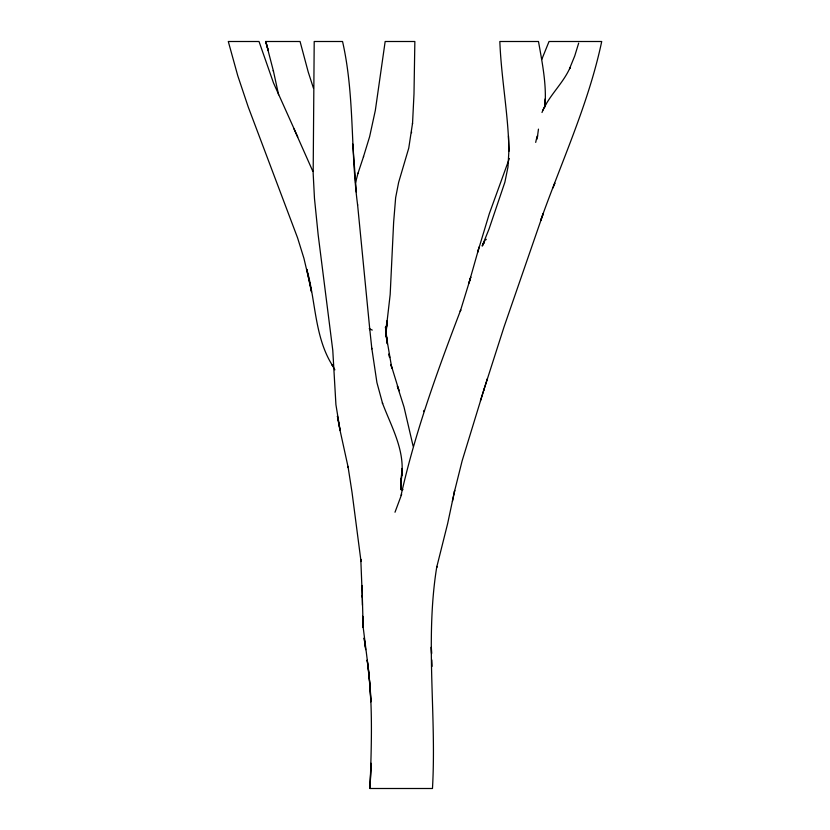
<?xml version="1.0" encoding="UTF-8"?>
<svg xmlns="http://www.w3.org/2000/svg" width="830" height="830" viewBox="0 0 830 830"><rect width="100%" height="100%" fill="white"/><g stroke="black" fill="none" stroke-linecap="round" stroke-linejoin="round"><path stroke-width="1.25" d="M386.209 335.662L386.324 329.292L386.023 335.372M385.753 336.14L386.801 320.94L386.064 335.175M545.061 104.891C546.545 83.55 542.156 62.406 538.494 41.5L499.836 41.5C501.237 78.113 508.365 114.27 508.946 150.935L508.925 150.261L507.981 166.996L504.879 182.216L488.995 229.111L482.157 246.074L484.596 241.53M544.947 106.831L545.393 98.656L544.968 106.686M386.303 330.765L387.05 321.667L385.857 332.083L390.173 294.515L393.638 222.233L395.651 197.633L398.639 182.382L408.754 148.124L412.552 123.141L413.994 93.966L414.855 41.5L385.162 41.5L375.336 110.39L369.62 136.68L363.416 156.943M411.504 132.758L411.587 131.97M412.458 123.909L412.552 123.141M538.463 129.127L537.425 136.898M536.865 139.326L537.581 135.767M452.412 501.393L454.684 490.437L447.65 523.585L436.611 567.627L436.839 566.413C424.856 639.816 436.694 714.495 432.471 788.5L370.035 788.5L371.052 763.247L370.056 788.5C371.415 745.734 373.23 702.574 367.192 660.078L370.18 686.68L370.886 701.879L368.925 673.161M454.394 491.837L462.144 460.806L484.098 389.114M355.468 182.818L358.083 172.993M394.997 512.235L401.668 494.317M578.676 43.108L574.744 55.932L569.567 68.641L570.034 67.707C562.844 83.975 548.526 95.938 541.99 112.496M479.273 246.718L477.707 252.133L489.358 213.559L509.35 158.489M469.22 282.252L470.776 277.106L460.256 311.354L460.743 309.87C437.545 370.647 415.249 431.725 401.066 495.313M478.485 249.425L468.877 283.331M480.414 400.859L487.407 378.563M483.745 390.256L504.08 326.781L543.318 213.362L540.662 220.531C561.734 161.134 588.678 103.356 601.709 41.5L549.035 41.5L541.751 59.47M357.917 173.501L363.592 156.434M423.549 411.597L423.964 410.404M554.482 184.084L554.834 183.129L553.05 187.86M542.789 110.349L545.611 104.725M484.43 241.81L482.697 245.026L484.118 242.401M485.498 240.15L486.287 239.268M401.71 489.762L402.996 489.659M369.194 328.69L372.255 330.07M334.874 369.848L331.979 364.619L333.204 366.621C314.331 337.903 316.012 301.373 306.716 269.19L311.478 291.693L309.113 280.353M294.038 129.003L312.827 171.302M297.783 137.043L273.506 82.969L259.022 41.5L228.292 41.5L237.754 75.706L248.232 106.977L297.576 237.868L303.915 258.286L309.061 280.104M401.461 489.109L400.755 485.415L401.129 489.814L401.367 478.464L400.61 489.181L401.969 468.462L401.243 481.026L401.793 474.189L401.741 475.414C404.77 449.455 391.106 426.236 382.371 402.83L382.62 403.546L376.924 382.599L371.788 348.185M399.126 390.754L397.342 386.033L404.013 407.022L413.112 446.135M313.47 88.229L308.241 72.065L300.066 41.5L265.735 41.5L273.454 71.193L273.319 70.55L278.6 94.796M398.711 389.633L390.971 364.463L391.843 368.385L386.126 334.915L387.32 343.848L385.473 327.02L386.946 342.406M389.011 353.839L389.612 357.543L389.156 354.701M362.43 605.195L362.295 595.359L363.146 627.003L369.028 674.012M365.667 649.631L364.152 637.969L365.356 647.255M369.755 329.043L371.861 348.901M357.637 205.135C350.395 150.738 354.773 95.305 342.551 41.5L314.207 41.5L313.169 173.449L314.477 198.474L318.17 234.9L332.778 350.302L335.922 404.656L340.072 430.137L337.405 416.069L339.75 428.975L348.226 467.643L347.998 466.398L352.034 492.398L361.029 561.537L360.801 559.358L362.316 597.237L362.171 585.492M369.827 329.738L357.574 204.585M356.329 192.145L352.781 144.036M386.925 342.168L385.877 327.767L386.168 335.787M431.808 659.892L432.067 666.365M508.479 135.985L508.946 150.935M535.713 142.397A16.289 4.876 -84.2 0 1 537.487 135.778M268.277 50.557L265.735 41.5L268.277 50.557M363.198 627.324L362.637 616.296L363.198 627.324M431.559 653.49L431.341 647.089L431.559 653.521"/></g></svg>
